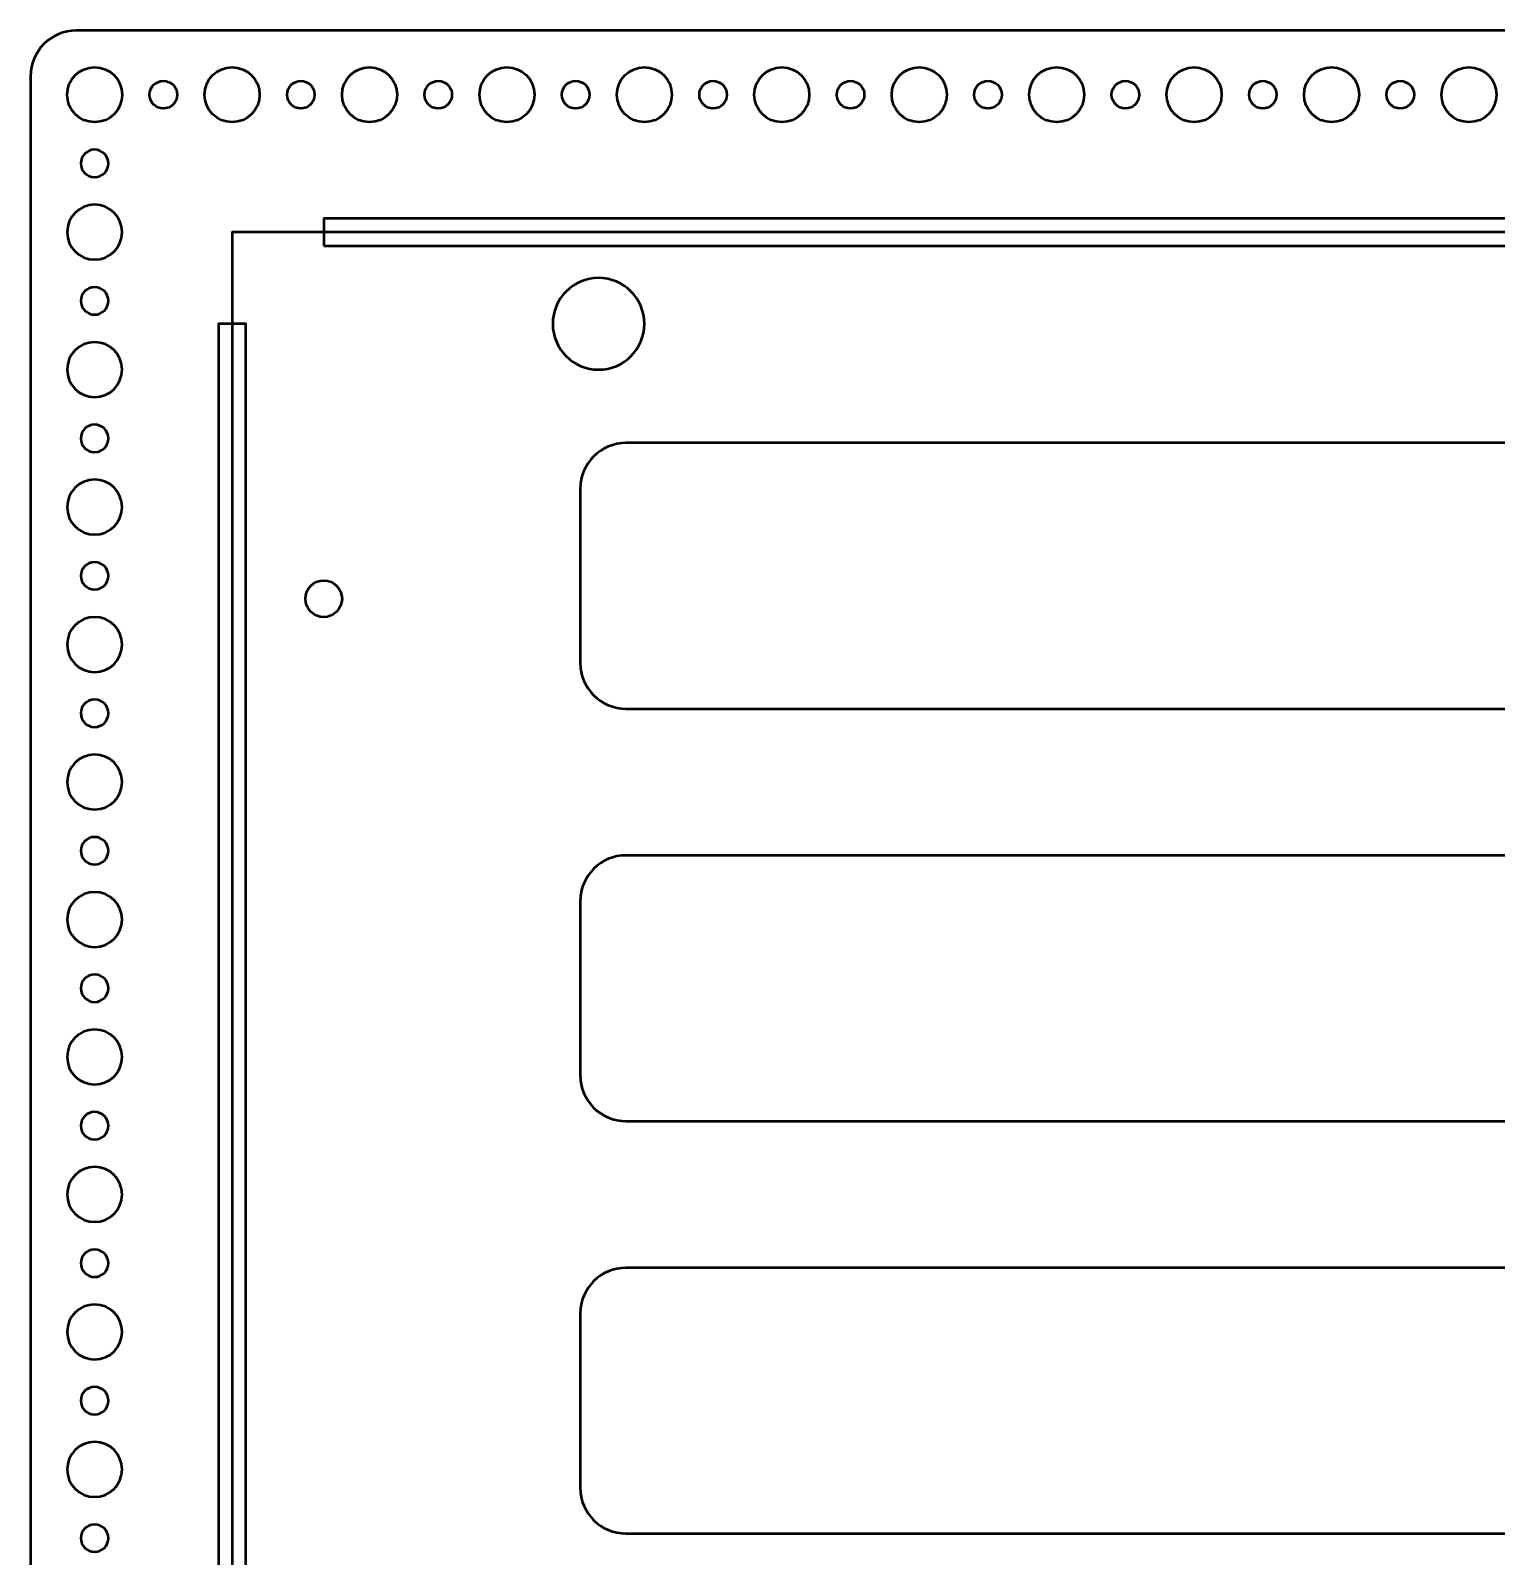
# Model space of a CAD drawing. Header units: centimetres. Extents: x -27.2 to 7.2, y -27.2 to 7.2.
# Drawn here: x -27.2 to -11.2, y -9.45 to 7.2 of the extents above; entities that cross this region are included whole.
import ezdxf

# ---------------------------------------------------------------- set-up
doc = ezdxf.new("R2010")
doc.units = ezdxf.units.CM
doc.header["$MEASUREMENT"] = 0
doc.layers.add('Layer 1', color=7, linetype='Continuous')

msp = doc.modelspace()

# ---------------------------------------------------------------- linework, layer by layer
at = {"layer": 'Layer 1', "color": 4, "lineweight": 53}
msp.add_lwpolyline([(-25, -25), (5, -25), (5, 5), (-25, 5), (-25, -25)], close=True, dxfattribs=at)
at = {"layer": 'Layer 1', "lineweight": 53}
msp.add_lwpolyline([(-25.15, -24), (-24.85, -24), (-24.85, 4), (-25.15, 4), (-25.15, -24)], close=True, dxfattribs=at)
for centre, major_axis in [((-26.5, 6.5), (0, 0.3)), ((-25, 6.5), (0, 0.3)), ((-23.5, 6.5), (0, 0.3)), ((-22, 6.5), (0, 0.3)), ((-20.5, 6.5), (0, 0.3)), ((-19, 6.5), (0, 0.3)), ((-17.5, 6.5), (0, 0.3)), ((-16, 6.5), (0, 0.3)), ((-14.5, 6.5), (0, 0.3)), ((-13, 6.5), (0, 0.3)), ((-11.5, 6.5), (0, 0.3)), ((-25.75, 6.5), (0, 0.15)), ((-24.25, 6.5), (0, 0.15)), ((-22.75, 6.5), (0, 0.15)), ((-21.25, 6.5), (0, 0.15)), ((-19.75, 6.5), (0, 0.15)), ((-18.25, 6.5), (0, 0.15)), ((-16.75, 6.5), (0, 0.15)), ((-15.25, 6.5), (0, 0.15)), ((-13.75, 6.5), (0, 0.15)), ((-12.25, 6.5), (0, 0.15)), ((-24, 1), (0, 0.2))]:
    msp.add_ellipse(centre, major_axis=major_axis, ratio=1, dxfattribs=at)
for points, knots in [([(-27.2, -26.7), (-27.2, -26.7), (-27.2, 6.7), (-27.2, 6.7), (-27.2, 6.7), (-27.2, 6.97614), (-26.97614, 7.2), (-26.7, 7.2), (-26.7, 7.2), (-26.7, 7.2), (6.7, 7.2), (6.7, 7.2), (6.7, 7.2), (6.97614, 7.2), (7.2, 6.97614), (7.2, 6.7), (7.2, 6.7), (7.2, 6.7), (7.2, -26.7), (7.2, -26.7), (7.2, -26.7), (7.2, -26.97614), (6.97614, -27.2), (6.7, -27.2), (6.7, -27.2), (6.7, -27.2), (-26.7, -27.2), (-26.7, -27.2), (-26.7, -27.2), (-26.97614, -27.2), (-27.2, -26.97614), (-27.2, -26.7)], [0, 0, 0, 0, 0.11111111, 0.11111111, 0.11111111, 0.11111111, 0.22222222, 0.22222222, 0.22222222, 0.22222222, 0.33333333, 0.33333333, 0.33333333, 0.33333333, 0.44444444, 0.44444444, 0.44444444, 0.44444444, 0.55555556, 0.55555556, 0.55555556, 0.55555556, 0.66666667, 0.66666667, 0.66666667, 0.66666667, 0.77777778, 0.77777778, 0.77777778, 0.77777778, 1, 1, 1, 1]), ([(-26.65, 5.75), (-26.65, 5.83284), (-26.58284, 5.9), (-26.5, 5.9), (-26.5, 5.9), (-26.41716, 5.9), (-26.35, 5.83284), (-26.35, 5.75), (-26.35, 5.75), (-26.35, 5.66716), (-26.41716, 5.6), (-26.5, 5.6), (-26.5, 5.6), (-26.58284, 5.6), (-26.65, 5.66716), (-26.65, 5.75)], [0, 0, 0, 0, 0.2, 0.2, 0.2, 0.2, 0.4, 0.4, 0.4, 0.4, 0.6, 0.6, 0.6, 0.6, 1, 1, 1, 1]), ([(-26.8, 5), (-26.8, 5.16569), (-26.66569, 5.3), (-26.5, 5.3), (-26.5, 5.3), (-26.33431, 5.3), (-26.2, 5.16569), (-26.2, 5), (-26.2, 5), (-26.2, 4.83431), (-26.33431, 4.7), (-26.5, 4.7), (-26.5, 4.7), (-26.66569, 4.7), (-26.8, 4.83431), (-26.8, 5)], [0, 0, 0, 0, 0.2, 0.2, 0.2, 0.2, 0.4, 0.4, 0.4, 0.4, 0.6, 0.6, 0.6, 0.6, 1, 1, 1, 1]), ([(-24, 4.85), (-24, 4.85), (-24, 5.15), (-24, 5.15), (-24, 5.15), (-24, 5.15), (4, 5.15), (4, 5.15), (4, 5.15), (4, 5.15), (4, 4.85), (4, 4.85), (4, 4.85), (4, 4.85), (-24, 4.85), (-24, 4.85)], [0, 0, 0, 0, 0.2, 0.2, 0.2, 0.2, 0.4, 0.4, 0.4, 0.4, 0.6, 0.6, 0.6, 0.6, 1, 1, 1, 1]), ([(-21.5, 4), (-21.5, 4.27615), (-21.27615, 4.5), (-21, 4.5), (-21, 4.5), (-20.72385, 4.5), (-20.5, 4.27615), (-20.5, 4), (-20.5, 4), (-20.5, 3.72385), (-20.72385, 3.5), (-21, 3.5), (-21, 3.5), (-21.27615, 3.5), (-21.5, 3.72385), (-21.5, 4)], [0, 0, 0, 0, 0.2, 0.2, 0.2, 0.2, 0.4, 0.4, 0.4, 0.4, 0.6, 0.6, 0.6, 0.6, 1, 1, 1, 1]), ([(-26.65, 4.25), (-26.65, 4.33284), (-26.58284, 4.4), (-26.5, 4.4), (-26.5, 4.4), (-26.41716, 4.4), (-26.35, 4.33284), (-26.35, 4.25), (-26.35, 4.25), (-26.35, 4.16716), (-26.41716, 4.1), (-26.5, 4.1), (-26.5, 4.1), (-26.58284, 4.1), (-26.65, 4.16716), (-26.65, 4.25)], [0, 0, 0, 0, 0.2, 0.2, 0.2, 0.2, 0.4, 0.4, 0.4, 0.4, 0.6, 0.6, 0.6, 0.6, 1, 1, 1, 1]), ([(-26.8, 3.5), (-26.8, 3.66569), (-26.66569, 3.8), (-26.5, 3.8), (-26.5, 3.8), (-26.33431, 3.8), (-26.2, 3.66569), (-26.2, 3.5), (-26.2, 3.5), (-26.2, 3.33431), (-26.33431, 3.2), (-26.5, 3.2), (-26.5, 3.2), (-26.66569, 3.2), (-26.8, 3.33431), (-26.8, 3.5)], [0, 0, 0, 0, 0.2, 0.2, 0.2, 0.2, 0.4, 0.4, 0.4, 0.4, 0.6, 0.6, 0.6, 0.6, 1, 1, 1, 1]), ([(-26.65, 2.75), (-26.65, 2.83284), (-26.58284, 2.9), (-26.5, 2.9), (-26.5, 2.9), (-26.41716, 2.9), (-26.35, 2.83284), (-26.35, 2.75), (-26.35, 2.75), (-26.35, 2.66716), (-26.41716, 2.6), (-26.5, 2.6), (-26.5, 2.6), (-26.58284, 2.6), (-26.65, 2.66716), (-26.65, 2.75)], [0, 0, 0, 0, 0.2, 0.2, 0.2, 0.2, 0.4, 0.4, 0.4, 0.4, 0.6, 0.6, 0.6, 0.6, 1, 1, 1, 1]), ([(-21.2, 0.3), (-21.2, 0.3), (-21.2, 2.2), (-21.2, 2.2), (-21.2, 2.2), (-21.2, 2.47614), (-20.97614, 2.7), (-20.7, 2.7), (-20.7, 2.7), (-20.7, 2.7), (0.7, 2.7), (0.7, 2.7), (0.7, 2.7), (0.97614, 2.7), (1.2, 2.47614), (1.2, 2.2), (1.2, 2.2), (1.2, 2.2), (1.2, 0.3), (1.2, 0.3), (1.2, 0.3), (1.2, 0.02386), (0.97614, -0.2), (0.7, -0.2), (0.7, -0.2), (0.7, -0.2), (-20.7, -0.2), (-20.7, -0.2), (-20.7, -0.2), (-20.97614, -0.2), (-21.2, 0.02386), (-21.2, 0.3)], [0, 0, 0, 0, 0.11111111, 0.11111111, 0.11111111, 0.11111111, 0.22222222, 0.22222222, 0.22222222, 0.22222222, 0.33333333, 0.33333333, 0.33333333, 0.33333333, 0.44444444, 0.44444444, 0.44444444, 0.44444444, 0.55555556, 0.55555556, 0.55555556, 0.55555556, 0.66666667, 0.66666667, 0.66666667, 0.66666667, 0.77777778, 0.77777778, 0.77777778, 0.77777778, 1, 1, 1, 1]), ([(-26.8, 2), (-26.8, 2.16569), (-26.66569, 2.3), (-26.5, 2.3), (-26.5, 2.3), (-26.33431, 2.3), (-26.2, 2.16569), (-26.2, 2), (-26.2, 2), (-26.2, 1.83431), (-26.33431, 1.7), (-26.5, 1.7), (-26.5, 1.7), (-26.66569, 1.7), (-26.8, 1.83431), (-26.8, 2)], [0, 0, 0, 0, 0.2, 0.2, 0.2, 0.2, 0.4, 0.4, 0.4, 0.4, 0.6, 0.6, 0.6, 0.6, 1, 1, 1, 1]), ([(-26.65, 1.25), (-26.65, 1.33284), (-26.58284, 1.4), (-26.5, 1.4), (-26.5, 1.4), (-26.41716, 1.4), (-26.35, 1.33284), (-26.35, 1.25), (-26.35, 1.25), (-26.35, 1.16716), (-26.41716, 1.1), (-26.5, 1.1), (-26.5, 1.1), (-26.58284, 1.1), (-26.65, 1.16716), (-26.65, 1.25)], [0, 0, 0, 0, 0.2, 0.2, 0.2, 0.2, 0.4, 0.4, 0.4, 0.4, 0.6, 0.6, 0.6, 0.6, 1, 1, 1, 1]), ([(-26.8, 0.5), (-26.8, 0.66569), (-26.66569, 0.8), (-26.5, 0.8), (-26.5, 0.8), (-26.33431, 0.8), (-26.2, 0.66569), (-26.2, 0.5), (-26.2, 0.5), (-26.2, 0.33431), (-26.33431, 0.2), (-26.5, 0.2), (-26.5, 0.2), (-26.66569, 0.2), (-26.8, 0.33431), (-26.8, 0.5)], [0, 0, 0, 0, 0.2, 0.2, 0.2, 0.2, 0.4, 0.4, 0.4, 0.4, 0.6, 0.6, 0.6, 0.6, 1, 1, 1, 1]), ([(-26.65, -0.25), (-26.65, -0.16716), (-26.58284, -0.1), (-26.5, -0.1), (-26.5, -0.1), (-26.41716, -0.1), (-26.35, -0.16716), (-26.35, -0.25), (-26.35, -0.25), (-26.35, -0.33284), (-26.41716, -0.4), (-26.5, -0.4), (-26.5, -0.4), (-26.58284, -0.4), (-26.65, -0.33284), (-26.65, -0.25)], [0, 0, 0, 0, 0.2, 0.2, 0.2, 0.2, 0.4, 0.4, 0.4, 0.4, 0.6, 0.6, 0.6, 0.6, 1, 1, 1, 1]), ([(-26.8, -1), (-26.8, -0.83431), (-26.66569, -0.7), (-26.5, -0.7), (-26.5, -0.7), (-26.33431, -0.7), (-26.2, -0.83431), (-26.2, -1), (-26.2, -1), (-26.2, -1.16569), (-26.33431, -1.3), (-26.5, -1.3), (-26.5, -1.3), (-26.66569, -1.3), (-26.8, -1.16569), (-26.8, -1)], [0, 0, 0, 0, 0.2, 0.2, 0.2, 0.2, 0.4, 0.4, 0.4, 0.4, 0.6, 0.6, 0.6, 0.6, 1, 1, 1, 1]), ([(-26.65, -1.75), (-26.65, -1.66716), (-26.58284, -1.6), (-26.5, -1.6), (-26.5, -1.6), (-26.41716, -1.6), (-26.35, -1.66716), (-26.35, -1.75), (-26.35, -1.75), (-26.35, -1.83284), (-26.41716, -1.9), (-26.5, -1.9), (-26.5, -1.9), (-26.58284, -1.9), (-26.65, -1.83284), (-26.65, -1.75)], [0, 0, 0, 0, 0.2, 0.2, 0.2, 0.2, 0.4, 0.4, 0.4, 0.4, 0.6, 0.6, 0.6, 0.6, 1, 1, 1, 1]), ([(-21.2, -4.2), (-21.2, -4.2), (-21.2, -2.3), (-21.2, -2.3), (-21.2, -2.3), (-21.2, -2.02386), (-20.97614, -1.8), (-20.7, -1.8), (-20.7, -1.8), (-20.7, -1.8), (0.7, -1.8), (0.7, -1.8), (0.7, -1.8), (0.97614, -1.8), (1.2, -2.02386), (1.2, -2.3), (1.2, -2.3), (1.2, -2.3), (1.2, -4.2), (1.2, -4.2), (1.2, -4.2), (1.2, -4.47614), (0.97614, -4.7), (0.7, -4.7), (0.7, -4.7), (0.7, -4.7), (-20.7, -4.7), (-20.7, -4.7), (-20.7, -4.7), (-20.97614, -4.7), (-21.2, -4.47614), (-21.2, -4.2)], [0, 0, 0, 0, 0.11111111, 0.11111111, 0.11111111, 0.11111111, 0.22222222, 0.22222222, 0.22222222, 0.22222222, 0.33333333, 0.33333333, 0.33333333, 0.33333333, 0.44444444, 0.44444444, 0.44444444, 0.44444444, 0.55555556, 0.55555556, 0.55555556, 0.55555556, 0.66666667, 0.66666667, 0.66666667, 0.66666667, 0.77777778, 0.77777778, 0.77777778, 0.77777778, 1, 1, 1, 1]), ([(-26.8, -2.5), (-26.8, -2.33431), (-26.66569, -2.2), (-26.5, -2.2), (-26.5, -2.2), (-26.33431, -2.2), (-26.2, -2.33431), (-26.2, -2.5), (-26.2, -2.5), (-26.2, -2.66569), (-26.33431, -2.8), (-26.5, -2.8), (-26.5, -2.8), (-26.66569, -2.8), (-26.8, -2.66569), (-26.8, -2.5)], [0, 0, 0, 0, 0.2, 0.2, 0.2, 0.2, 0.4, 0.4, 0.4, 0.4, 0.6, 0.6, 0.6, 0.6, 1, 1, 1, 1]), ([(-26.65, -3.25), (-26.65, -3.16716), (-26.58284, -3.1), (-26.5, -3.1), (-26.5, -3.1), (-26.41716, -3.1), (-26.35, -3.16716), (-26.35, -3.25), (-26.35, -3.25), (-26.35, -3.33284), (-26.41716, -3.4), (-26.5, -3.4), (-26.5, -3.4), (-26.58284, -3.4), (-26.65, -3.33284), (-26.65, -3.25)], [0, 0, 0, 0, 0.2, 0.2, 0.2, 0.2, 0.4, 0.4, 0.4, 0.4, 0.6, 0.6, 0.6, 0.6, 1, 1, 1, 1]), ([(-26.8, -4), (-26.8, -3.83431), (-26.66569, -3.7), (-26.5, -3.7), (-26.5, -3.7), (-26.33431, -3.7), (-26.2, -3.83431), (-26.2, -4), (-26.2, -4), (-26.2, -4.16569), (-26.33431, -4.3), (-26.5, -4.3), (-26.5, -4.3), (-26.66569, -4.3), (-26.8, -4.16569), (-26.8, -4)], [0, 0, 0, 0, 0.2, 0.2, 0.2, 0.2, 0.4, 0.4, 0.4, 0.4, 0.6, 0.6, 0.6, 0.6, 1, 1, 1, 1]), ([(-26.65, -4.75), (-26.65, -4.66716), (-26.58284, -4.6), (-26.5, -4.6), (-26.5, -4.6), (-26.41716, -4.6), (-26.35, -4.66716), (-26.35, -4.75), (-26.35, -4.75), (-26.35, -4.83284), (-26.41716, -4.9), (-26.5, -4.9), (-26.5, -4.9), (-26.58284, -4.9), (-26.65, -4.83284), (-26.65, -4.75)], [0, 0, 0, 0, 0.2, 0.2, 0.2, 0.2, 0.4, 0.4, 0.4, 0.4, 0.6, 0.6, 0.6, 0.6, 1, 1, 1, 1]), ([(-26.8, -5.5), (-26.8, -5.33431), (-26.66569, -5.2), (-26.5, -5.2), (-26.5, -5.2), (-26.33431, -5.2), (-26.2, -5.33431), (-26.2, -5.5), (-26.2, -5.5), (-26.2, -5.66569), (-26.33431, -5.8), (-26.5, -5.8), (-26.5, -5.8), (-26.66569, -5.8), (-26.8, -5.66569), (-26.8, -5.5)], [0, 0, 0, 0, 0.2, 0.2, 0.2, 0.2, 0.4, 0.4, 0.4, 0.4, 0.6, 0.6, 0.6, 0.6, 1, 1, 1, 1]), ([(-26.65, -6.25), (-26.65, -6.16716), (-26.58284, -6.1), (-26.5, -6.1), (-26.5, -6.1), (-26.41716, -6.1), (-26.35, -6.16716), (-26.35, -6.25), (-26.35, -6.25), (-26.35, -6.33284), (-26.41716, -6.4), (-26.5, -6.4), (-26.5, -6.4), (-26.58284, -6.4), (-26.65, -6.33284), (-26.65, -6.25)], [0, 0, 0, 0, 0.2, 0.2, 0.2, 0.2, 0.4, 0.4, 0.4, 0.4, 0.6, 0.6, 0.6, 0.6, 1, 1, 1, 1]), ([(-21.2, -8.7), (-21.2, -8.7), (-21.2, -6.8), (-21.2, -6.8), (-21.2, -6.8), (-21.2, -6.52386), (-20.97614, -6.3), (-20.7, -6.3), (-20.7, -6.3), (-20.7, -6.3), (0.7, -6.3), (0.7, -6.3), (0.7, -6.3), (0.97614, -6.3), (1.2, -6.52386), (1.2, -6.8), (1.2, -6.8), (1.2, -6.8), (1.2, -8.7), (1.2, -8.7), (1.2, -8.7), (1.2, -8.97614), (0.97614, -9.2), (0.7, -9.2), (0.7, -9.2), (0.7, -9.2), (-20.7, -9.2), (-20.7, -9.2), (-20.7, -9.2), (-20.97614, -9.2), (-21.2, -8.97614), (-21.2, -8.7)], [0, 0, 0, 0, 0.11111111, 0.11111111, 0.11111111, 0.11111111, 0.22222222, 0.22222222, 0.22222222, 0.22222222, 0.33333333, 0.33333333, 0.33333333, 0.33333333, 0.44444444, 0.44444444, 0.44444444, 0.44444444, 0.55555556, 0.55555556, 0.55555556, 0.55555556, 0.66666667, 0.66666667, 0.66666667, 0.66666667, 0.77777778, 0.77777778, 0.77777778, 0.77777778, 1, 1, 1, 1]), ([(-26.8, -7), (-26.8, -6.83431), (-26.66569, -6.7), (-26.5, -6.7), (-26.5, -6.7), (-26.33431, -6.7), (-26.2, -6.83431), (-26.2, -7), (-26.2, -7), (-26.2, -7.16569), (-26.33431, -7.3), (-26.5, -7.3), (-26.5, -7.3), (-26.66569, -7.3), (-26.8, -7.16569), (-26.8, -7)], [0, 0, 0, 0, 0.2, 0.2, 0.2, 0.2, 0.4, 0.4, 0.4, 0.4, 0.6, 0.6, 0.6, 0.6, 1, 1, 1, 1]), ([(-26.65, -7.75), (-26.65, -7.66716), (-26.58284, -7.6), (-26.5, -7.6), (-26.5, -7.6), (-26.41716, -7.6), (-26.35, -7.66716), (-26.35, -7.75), (-26.35, -7.75), (-26.35, -7.83284), (-26.41716, -7.9), (-26.5, -7.9), (-26.5, -7.9), (-26.58284, -7.9), (-26.65, -7.83284), (-26.65, -7.75)], [0, 0, 0, 0, 0.2, 0.2, 0.2, 0.2, 0.4, 0.4, 0.4, 0.4, 0.6, 0.6, 0.6, 0.6, 1, 1, 1, 1]), ([(-26.8, -8.5), (-26.8, -8.33431), (-26.66569, -8.2), (-26.5, -8.2), (-26.5, -8.2), (-26.33431, -8.2), (-26.2, -8.33431), (-26.2, -8.5), (-26.2, -8.5), (-26.2, -8.66569), (-26.33431, -8.8), (-26.5, -8.8), (-26.5, -8.8), (-26.66569, -8.8), (-26.8, -8.66569), (-26.8, -8.5)], [0, 0, 0, 0, 0.2, 0.2, 0.2, 0.2, 0.4, 0.4, 0.4, 0.4, 0.6, 0.6, 0.6, 0.6, 1, 1, 1, 1]), ([(-26.65, -9.25), (-26.65, -9.16716), (-26.58284, -9.1), (-26.5, -9.1), (-26.5, -9.1), (-26.41716, -9.1), (-26.35, -9.16716), (-26.35, -9.25), (-26.35, -9.25), (-26.35, -9.33284), (-26.41716, -9.4), (-26.5, -9.4), (-26.5, -9.4), (-26.58284, -9.4), (-26.65, -9.33284), (-26.65, -9.25)], [0, 0, 0, 0, 0.2, 0.2, 0.2, 0.2, 0.4, 0.4, 0.4, 0.4, 0.6, 0.6, 0.6, 0.6, 1, 1, 1, 1])]:
    msp.add_open_spline(points, degree=3, knots=knots, dxfattribs=at)

doc.saveas('drawing.dxf')
